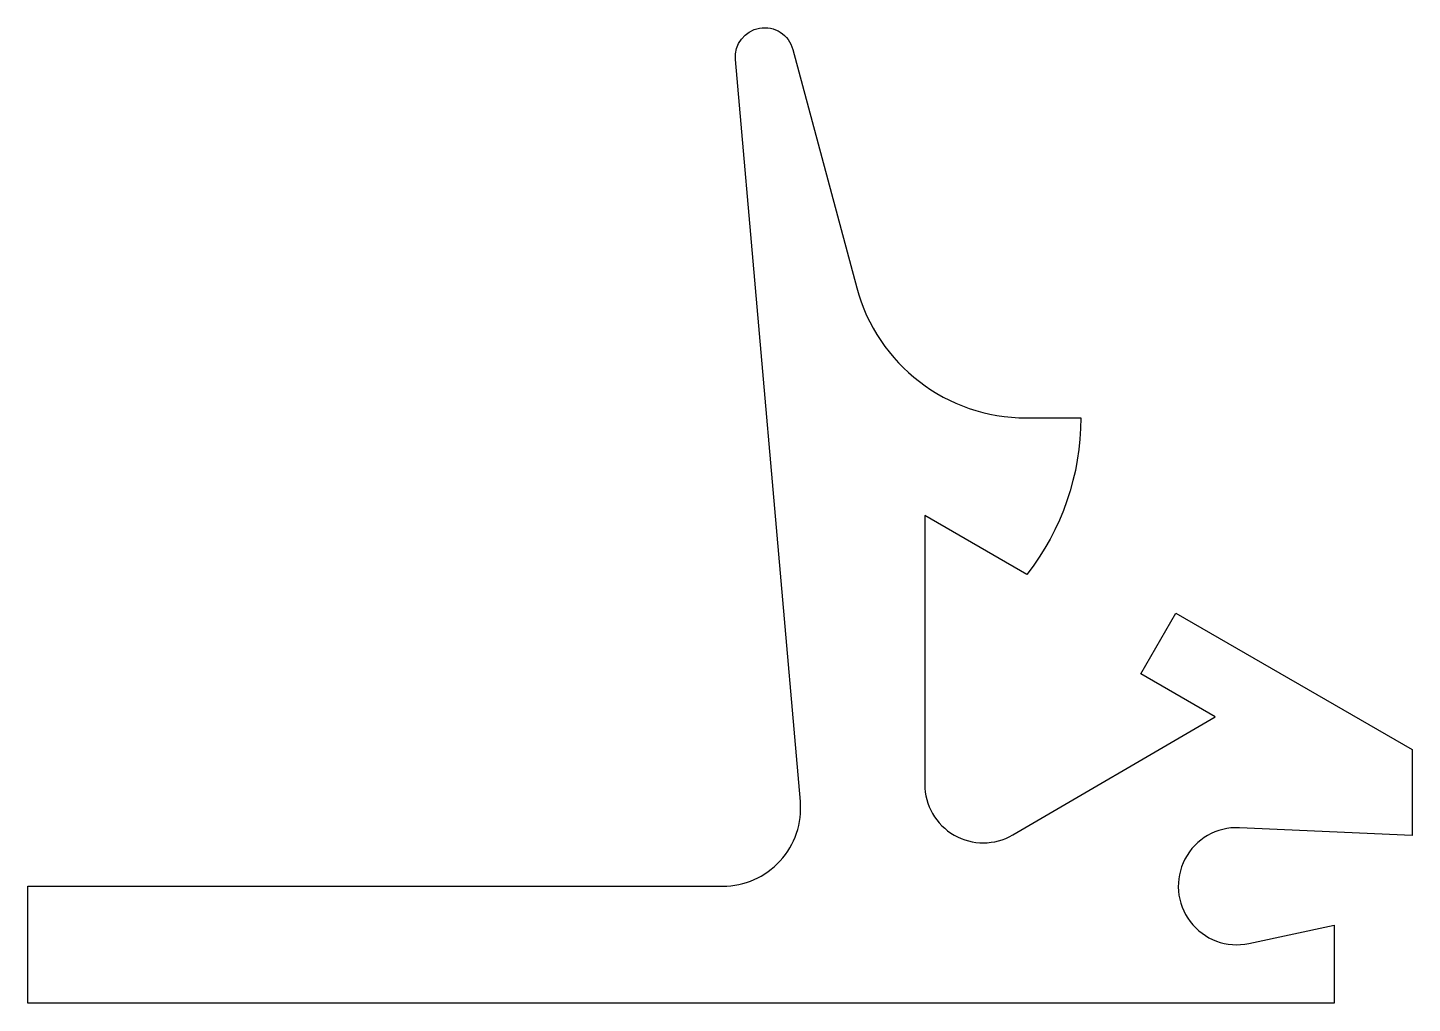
# Model space of a CAD drawing. Extents: x 158.4 to 193.9, y 216 to 241.
import ezdxf

# ---------------------------------------------------------------- set-up
doc = ezdxf.new("R2010")
doc.units = 0
doc.layers.add('ANA', color=220, linetype='CONTINUOUS')

msp = doc.modelspace()

# ---------------------------------------------------------------- linework, layer by layer
at = {"layer": 'ANA', "color": 7}
msp.add_lwpolyline([(183.625, 220.291), (188.811, 223.317), (186.907, 224.416), (187.807, 225.975), (193.869, 222.475), (193.869, 220.275), (189.436, 220.474, 1.136445), (189.682, 217.508), (191.869, 217.975), (191.869, 215.975), (158.369, 215.975), (158.369, 218.975), (176.187, 218.975, 0.440011), (178.179, 221.15), (176.516, 240.16, -0.916331), (177.987, 240.419), (179.624, 234.311, 0.339454), (183.971, 230.975), (185.369, 230.975, -0.1678), (183.989, 226.963), (181.369, 228.475), (181.369, 221.587, 0.578864)], format="xyb", close=True, dxfattribs=at)

doc.saveas('drawing.dxf')
